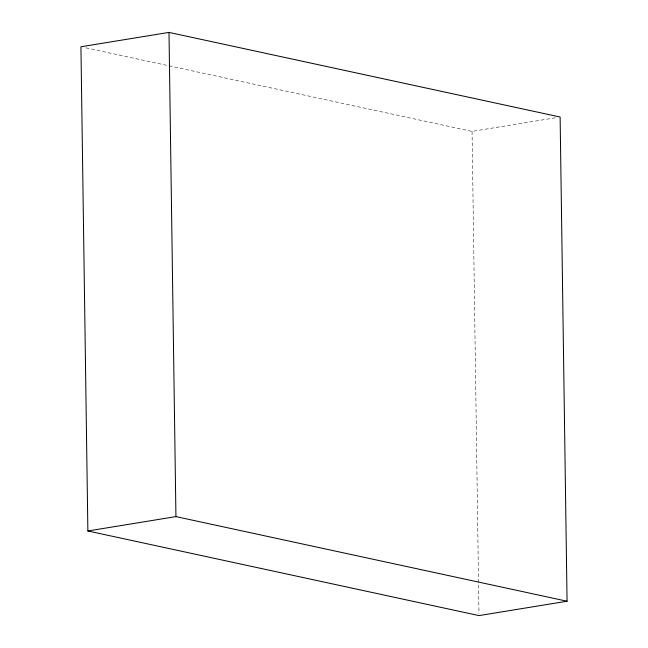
<?xml version="1.0" encoding="UTF-8"?>
<svg xmlns="http://www.w3.org/2000/svg" width="648" height="648" viewBox="0 0 648 648"><rect width="100%" height="100%" fill="white"/><g stroke="black" fill="none" stroke-linecap="round" stroke-linejoin="round"><path stroke-width="0.49" stroke-dasharray="3.24 2.43" d="M85.876 47.839L472.06 131.398L557.15 117.507M472.06 131.398L478.977 613.575"/><path stroke-width="0.97" d="M168.998 32.4L80.935 46.769L87.877 530.979L479.002 615.6L567.065 601.231L560.123 117.021L168.998 32.4L175.94 516.602L567.065 601.231M87.877 530.979L175.94 516.602"/></g></svg>
